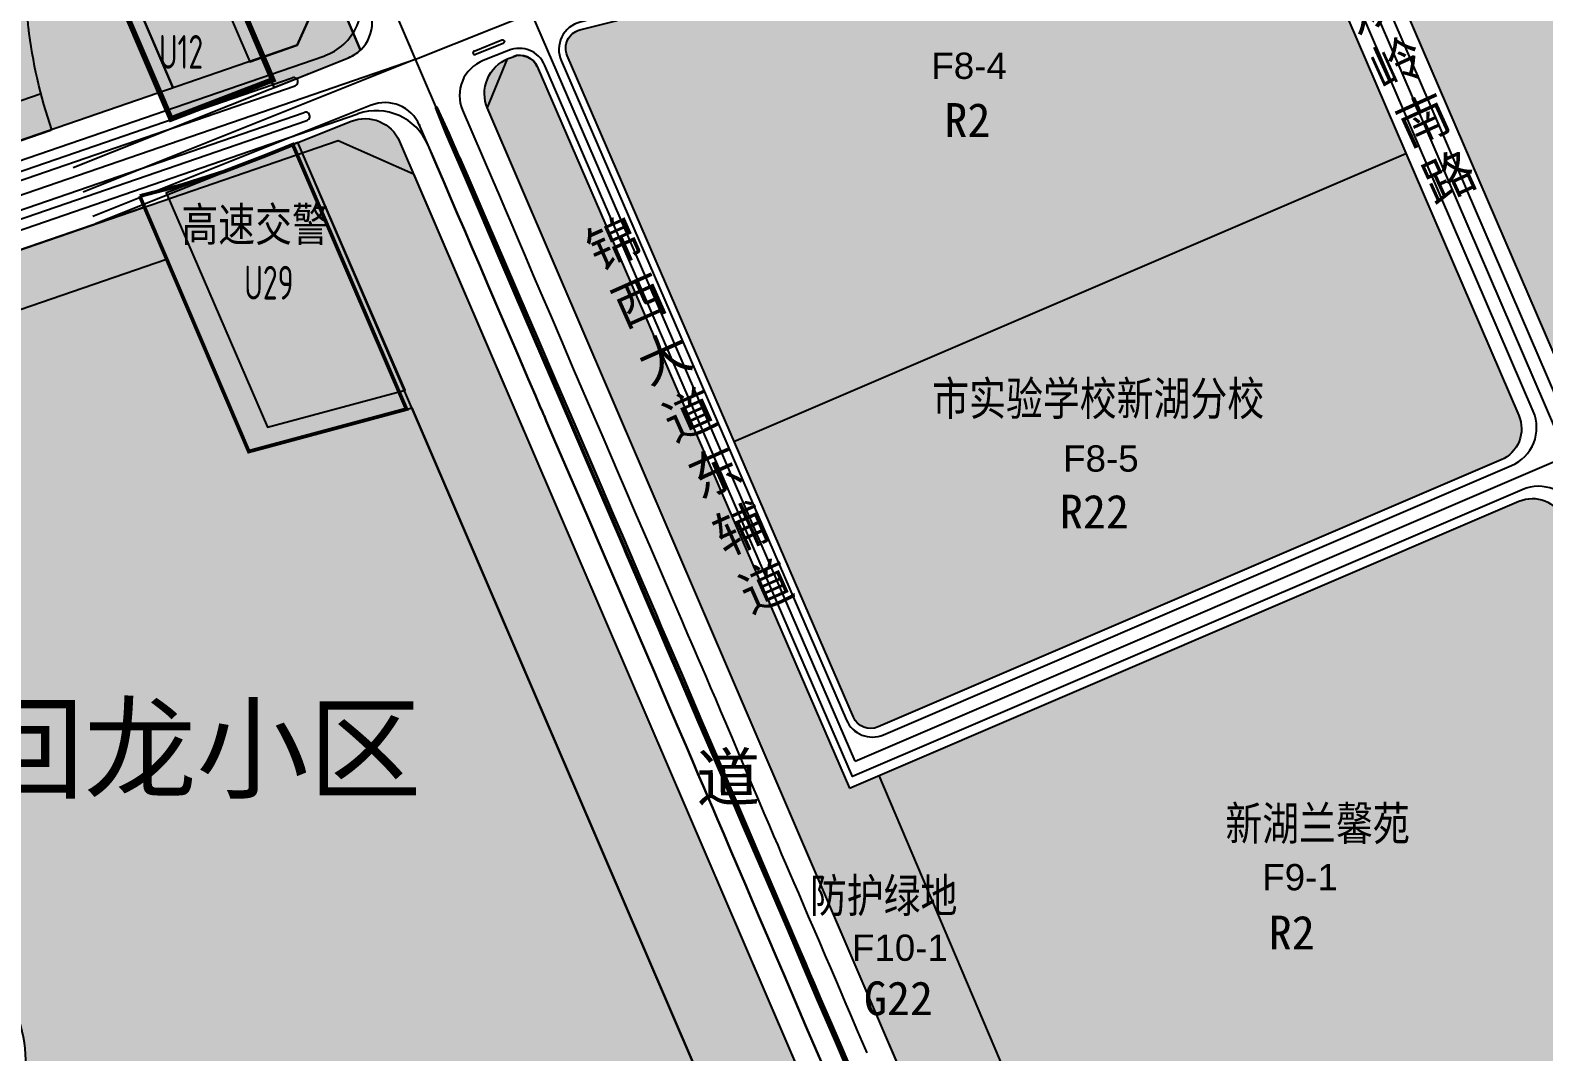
# Model space of a CAD drawing. Extents: x 2442 to 11417, y 1140 to 9206.
# Drawn here: x 6684 to 7490, y 4523 to 5068 of the extents above; entities that cross this region are included whole.
import ezdxf

# ---------------------------------------------------------------- set-up
doc = ezdxf.new("R2010")
doc.units = 0
doc.header["$LTSCALE"] = 1000
doc.header["$MEASUREMENT"] = 0
for name, pattern in [('CENTER', [50.8, 31.75, -6.35, 6.35, -6.35]), ('CENTER2', [28.575, 19.05, -3.175, 3.175, -3.175]), ('DASHDOT', [25.4, 12.7, -6.35, 0, -6.35])]:
    doc.linetypes.add(name, pattern=pattern)
for name, color, linetype in [('01-R2-R2二类居住', 2, 'Continuous'), ('02-C62-高校，中专', 30, 'Continuous'), ('07-U29-其它交通', 151, 'Continuous'), ('08-G22-防护绿地', 104, 'Continuous'), ('13-X-图例', 7, 'Continuous'), ('14-z地块编号', 217, 'Continuous'), ('a-dlcenter', 1, 'CENTER'), ('DL-ZX', 1, 'Continuous'), ('FGX', 212, 'Continuous'), ('PP-COM', 7, 'Continuous'), ('RD-中线', 7, 'DASHDOT'), ('RD-侧石线', 5, 'Continuous'), ('RD-红线', 1, 'Continuous'), ('RD-绿线', 3, 'Continuous'), ('road-name', 2, 'Continuous'), ('YD-A1', 6, 'Continuous'), ('YD-G2', 94, 'Continuous'), ('YD-R2', 50, 'Continuous'), ('YD-U12', 144, 'Continuous'), ('YD-U2', 144, 'Continuous'), ('用地名称', 7, 'Continuous'), ('用地性质代码', 7, 'Continuous'), ('用地线', 5, 'Continuous'), ('路名', 7, 'Continuous'), ('道路', 7, 'Continuous'), ('道路红线', 12, 'Continuous'), ('道路绿化', 84, 'Continuous')]:
    doc.layers.add(name, color=color, linetype=linetype)
doc.layers.add('T700', color=10, linetype='Continuous', lineweight=13)
doc.styles.add('HZ', font='', dxfattribs={"width": 0.8})
doc.styles.get("Standard").update_dxf_attribs({"font": 'gbenor.shx', "bigfont": 'gbcbig.shx'})
doc.styles.add('xtx', font='')
doc.styles.add('黑体', font='simhei.ttf')
doc.styles.get('HZ').set_extended_font_data('SimSun')
doc.styles.get('xtx').set_extended_font_data('SimSun')

msp = doc.modelspace()

# ---------------------------------------------------------------- hatches: boundary and pattern name
at = {"layer": '01-R2-R2二类居住', "linetype": 'Continuous'}
for points in [[(7486.36, 5260.31), (7467.93, 5251.01), (7443.38, 5242.93), (7422.82, 5239.23), (7375.41, 5223.5, 0.439598), (7364.54, 5199.3), (7503.31, 4876.68), (7623.8, 4935.29, 0.018388), (7671.89, 4962.68), (7796.97, 5033.55, -0.088313), (7678.77, 5324.14)], [(7039.33, 5092.72), (7020.09, 5082.36), (6995.9, 5072.67), (6976.8, 5067.79, 0.461369), (6970.1, 5054.13), (7058.98, 4848.59), (7416.76, 5001.98), (7335.04, 5191.98, 0.406576), (7311.82, 5201.58)], [(7608.8, 4548.7, 0.131958), (7607.32, 4558.97), (7500.52, 4807.25, 0.413865), (7476.89, 4816.68), (7135.98, 4670.52), (7252.8, 4396.07)]]:
    msp.add_hatch(color=256, dxfattribs=at).paths.add_polyline_path(points)
at = {"layer": '02-C62-高校，中专', "linetype": 'Continuous'}
msp.add_hatch(color=256, dxfattribs=at).paths.add_polyline_path([(7058.98, 4848.59), (7122.5, 4701.7, 0.413299), (7135.62, 4696.48), (7467.37, 4838.71, 0.414562), (7476.81, 4862.37), (7416.76, 5001.98)])
at = {"layer": '07-U29-其它交通'}
h = msp.add_hatch(color=256, dxfattribs=at)
edge = h.paths.add_edge_path()
edge.add_arc((5716.02, 7813.99), 3018, 290.16846, 291.59371, ccw=False)
edge.add_line((6756.57, 4981.04), (6810.54, 4856.22))
edge.add_line((6810.54, 4856.22), (6883.74, 4875.91))
edge.add_line((6883.74, 4875.91), (6826.71, 5007.8))
h = msp.add_hatch(color=256, dxfattribs=at)
edge = h.paths.add_edge_path()
edge.add_arc((5716.02, 7813.99), 3018, 290.16846, 291.59371, ccw=False)
edge.add_line((6756.57, 4981.04), (6810.54, 4856.22))
edge.add_line((6810.54, 4856.22), (6883.74, 4875.91))
edge.add_line((6883.74, 4875.91), (6826.71, 5007.8))
at = {"layer": '08-G22-防护绿地'}
h = msp.add_hatch(color=256, dxfattribs=at)
edge = h.paths.add_edge_path()
edge.add_line((6626.45, 5604.95), (6507.86, 5878.21))
edge.add_arc((6508.89, 5858.24), 20, 92.94356, 110.39412)
edge.add_line((6501.92, 5876.99), (6460.56, 5861.61))
edge.add_line((6460.56, 5861.61), (6580.51, 5585.2))
edge.add_line((6580.51, 5585.2), (6781.13, 5114.52))
edge.add_line((6781.13, 5114.52), (6781.81, 5114.78))
edge.add_line((6781.81, 5114.78), (6813.29, 5041.2))
edge.add_line((6813.29, 5041.2), (6812.51, 5040.9))
edge.add_line((6812.51, 5040.9), (6814.09, 5037.2))
edge.add_line((6814.09, 5037.2), (6853.65, 5053))
edge.add_arc((6846.23, 5071.58), 20, 291.77608, 313.40585)
edge.add_line((6859.98, 5057.05), (6626.45, 5604.95))
h = msp.add_hatch(color=256, dxfattribs=at)
edge = h.paths.add_edge_path()
edge.add_line((6626.45, 5604.95), (6507.86, 5878.21))
edge.add_arc((6508.89, 5858.24), 20, 92.94356, 110.39412)
edge.add_line((6501.92, 5876.99), (6460.56, 5861.61))
edge.add_line((6460.56, 5861.61), (6580.51, 5585.2))
edge.add_line((6580.51, 5585.2), (6781.13, 5114.52))
edge.add_line((6781.13, 5114.52), (6781.81, 5114.78))
edge.add_line((6781.81, 5114.78), (6813.29, 5041.2))
edge.add_line((6813.29, 5041.2), (6812.51, 5040.9))
edge.add_line((6812.51, 5040.9), (6814.09, 5037.2))
edge.add_line((6814.09, 5037.2), (6853.65, 5053))
edge.add_arc((6846.23, 5071.58), 20, 291.77608, 313.40585)
edge.add_line((6859.98, 5057.05), (6626.45, 5604.95))
h = msp.add_hatch(color=256, dxfattribs=at)
edge = h.paths.add_edge_path()
edge.add_line((7135.98, 4670.52), (7120.35, 4663.83))
edge.add_line((7120.35, 4663.83), (6954.13, 5048.22))
edge.add_arc((6944.95, 5044.25), 10, 23.38503, 111.77608)
edge.add_line((6941.24, 5053.54), (6938.62, 5052.49))
edge.add_arc((6946.04, 5033.92), 20, 111.77608, 203.23143)
edge.add_line((6927.66, 5026.03), (7140.73, 4529.65))
edge.add_line((7140.73, 4529.65), (7202.59, 4385.42))
edge.add_arc((7220.97, 4393.31), 20, 203.21346, 293.20549)
edge.add_line((7228.85, 4374.92), (7256.65, 4386.85))
edge.add_line((7256.65, 4386.85), (7135.98, 4670.52))
h = msp.add_hatch(color=256, dxfattribs=at)
edge = h.paths.add_edge_path()
edge.add_line((7135.98, 4670.52), (7120.35, 4663.83))
edge.add_line((7120.35, 4663.83), (6954.13, 5048.22))
edge.add_arc((6944.95, 5044.25), 10, 23.38503, 111.77608)
edge.add_line((6941.24, 5053.54), (6938.62, 5052.49))
edge.add_arc((6946.04, 5033.92), 20, 111.77608, 203.23143)
edge.add_line((6927.66, 5026.03), (7140.73, 4529.65))
edge.add_line((7140.73, 4529.65), (7202.59, 4385.42))
edge.add_arc((7220.97, 4393.31), 20, 203.21346, 293.20549)
edge.add_line((7228.85, 4374.92), (7256.65, 4386.85))
edge.add_line((7256.65, 4386.85), (7135.98, 4670.52))
h = msp.add_hatch(color=256, dxfattribs=at)
edge = h.paths.add_edge_path()
edge.add_arc((6862.43, 5000.52), 20, 23.23143, 111.77608)
edge.add_line((6855.01, 5019.09), (6826.71, 5007.78))
edge.add_line((6826.71, 5007.78), (6883.74, 4875.91))
edge.add_line((6883.74, 4875.91), (6883.32, 4875.8))
edge.add_line((6883.32, 4875.8), (7048.83, 4490.23))
edge.add_line((7048.83, 4490.23), (7118.5, 4327.78))
edge.add_line((7118.5, 4327.78), (7146.06, 4339.55))
edge.add_arc((7138.2, 4357.95), 20, 293.12751, 383.21346)
edge.add_line((7156.58, 4365.83), (7094.78, 4509.94))
edge.add_line((7094.78, 4509.94), (6880.81, 5008.41))
h = msp.add_hatch(color=256, dxfattribs=at)
edge = h.paths.add_edge_path()
edge.add_arc((6862.43, 5000.52), 20, 23.23143, 111.77608)
edge.add_line((6855.01, 5019.09), (6826.71, 5007.78))
edge.add_line((6826.71, 5007.78), (6883.74, 4875.91))
edge.add_line((6883.74, 4875.91), (6883.32, 4875.8))
edge.add_line((6883.32, 4875.8), (7048.83, 4490.23))
edge.add_line((7048.83, 4490.23), (7118.5, 4327.78))
edge.add_line((7118.5, 4327.78), (7146.06, 4339.55))
edge.add_arc((7138.2, 4357.95), 20, 293.12751, 383.21346)
edge.add_line((7156.58, 4365.83), (7094.78, 4509.94))
edge.add_line((7094.78, 4509.94), (6880.81, 5008.41))
at = {"layer": '13-X-图例', "ltscale": 5000}
msp.add_hatch(color=151, dxfattribs=at).paths.add_polyline_path([(6759.12, 5020.37), (6813.29, 5041.2), (6781.81, 5114.78), (6727.61, 5094.01)])
msp.add_hatch(color=151, dxfattribs=at).paths.add_polyline_path([(6759.12, 5020.37), (6813.29, 5041.2), (6781.81, 5114.78), (6727.61, 5094.01)])
at = {"layer": 'YD-A1'}
msp.add_hatch(color=256, dxfattribs=at).paths.add_polyline_path([(6826.24, 5001.37), (6744.97, 4973.39), (6800.54, 4843.18), (6884.49, 4865.76)])
at = {"layer": 'YD-G2'}
for points in [[(6626.45, 5604.95), (6523.82, 5841.43), (6483.76, 5858.5), (6464.94, 5851.51), (6555.2, 5643.52), (6580.51, 5585.2), (6587, 5569.99), (6532.16, 5549.6, -0.381151), (6608.75, 5518.95), (6677.73, 5357.1), (6781.83, 5112.88), (6775.53, 5110.38), (6801, 5050.85), (6826.37, 5059.58), (6842.97, 5096.95)], [(6695.03, 5014.36), (6695.66, 5014.58, -0.019065), (6689.88, 5033.74), (6438.16, 4947.07), (6439.87, 4942.36), (6459.16, 4933.15)], [(6888.25, 4991.08), (6848.05, 5008.88), (6826.24, 5001.37), (6884.49, 4865.76), (6887.31, 4866.52), (7048.83, 4490.23), (7109.6, 4348.52), (6675.78, 4179.93), (6677.09, 4174.97), (6694.88, 4165.9), (7136.21, 4337.4), (7152.34, 4375.84)], [(6756.78, 4945.72), (6744.97, 4973.39), (6477.56, 4881.31), (6468.31, 4862.26), (6473.23, 4848.09)]]:
    msp.add_hatch(color=256, dxfattribs=at).paths.add_polyline_path(points)
at = {"layer": 'YD-R2'}
msp.add_hatch(color=256, dxfattribs=at).paths.add_polyline_path([(6677.73, 5357.1, -0.413559), (6645.14, 5275.81), (6372.37, 5158.83), (6366.01, 5143.22, -0.011057), (6382.1, 5101.72), (6438.16, 4947.07), (6689.88, 5033.74, -0.034521), (6683.19, 5069.33, -0.010918), (6682.79, 5073.51), (6736.64, 5091.97), (6776.17, 5108.88), (6775.53, 5110.38), (6781.83, 5112.88)])
h = msp.add_hatch(color=256, dxfattribs=at)
edge = h.paths.add_edge_path()
edge.add_line((6473.23, 4848.09), (6756.78, 4945.72))
edge.add_line((6756.78, 4945.72), (6800.54, 4843.18))
edge.add_line((6800.54, 4843.18), (6887.31, 4866.52))
edge.add_line((6887.31, 4866.52), (7048.83, 4490.23))
edge.add_line((7048.83, 4490.23), (7109.6, 4348.52))
edge.add_line((7109.6, 4348.52), (6675.78, 4179.93))
edge.add_line((6675.78, 4179.93), (6629.02, 4357.67))
edge.add_arc((6732.01, 4384.92), 106.53, 133.84242, 194.81568, ccw=False)
edge.add_arc((6605.06, 4517.1), 76.73, 313.84242, 532.56351)
edge.add_arc((6457.93, 4536.3), 71.65, 126.35458, 352.56351, ccw=False)
edge.add_arc((6299.34, 4751.76), 195.88, 306.35458, 379.16557)
edge.add_line((6484.36, 4816.06), (6473.23, 4848.09))
at = {"layer": 'YD-U12'}
msp.add_hatch(color=256, dxfattribs=at).paths.add_polyline_path([(6776.17, 5108.88), (6736.64, 5091.97), (6760.24, 5036.81), (6801, 5050.85)])
at = {"layer": 'YD-U2'}
msp.add_hatch(color=256, dxfattribs=at).paths.add_polyline_path([(6736.64, 5091.97), (6682.79, 5073.51, 0.010918), (6683.19, 5069.33, 0.053621), (6695.66, 5014.58), (6760.24, 5036.81)])

# ---------------------------------------------------------------- linework, layer by layer
at = {"layer": 'a-dlcenter', "linetype": 'CENTER2'}
msp.add_line((7123.4, 4678.19), (6951.02, 5076.83), dxfattribs=at)
msp.add_line((7123.4, 4678.19), (6951.02, 5076.83), dxfattribs=at)
at = {"layer": 'a-dlcenter', "color": 5, "linetype": 'CENTER2', "flags": 128}
msp.add_lwpolyline([(7323.43, 3222.65), (7362.88, 3459.32, 0.144946), (7266.26, 4173.6), (7197.33, 4334.25), (7117.76, 4519.79), (6889.24, 5052.15), (6889.24, 5052.15), (6649.41, 5614.83), (6525.38, 5900.65), (6445.87, 6093.57, -0.103528), (6361.43, 6674.77, -0.003725), (6361.43, 6674.77), (6377.87, 7016.57), (6386.86, 7190.46), (6419.39, 7860.64)], format="xyb", dxfattribs=at)
msp.add_lwpolyline([(7323.43, 3222.65), (7362.88, 3459.32, 0.144946), (7266.26, 4173.6), (7197.33, 4334.25), (7117.76, 4519.79), (6889.24, 5052.15), (6889.24, 5052.15), (6649.41, 5614.83), (6525.38, 5900.65), (6445.87, 6093.57, -0.103528), (6361.43, 6674.77, -0.003725), (6361.43, 6674.77), (6377.87, 7016.57), (6386.86, 7190.46), (6419.39, 7860.64)], format="xyb", dxfattribs=at)
at = {"layer": 'a-dlcenter', "linetype": 'CENTER2', "flags": 128}
for points in [[(6888.93, 5052.02), (7317.87, 5223.38), (7335.36, 5229.18), (7766.2, 5372.11)], [(7335.36, 5229.18), (7335.36, 5229.18), (7502.46, 4840.7), (7638.89, 4523.52)], [(7123.4, 4678.2), (7502.84, 4840.86)]]:
    msp.add_lwpolyline(points, dxfattribs=at)
at = {"layer": 'DL-ZX', "const_width": 3}
msp.add_lwpolyline([(6813.29, 5041.2), (6759.12, 5020.37), (6727.61, 5094.01), (6781.81, 5114.78)], close=True, dxfattribs=at)
at = {"layer": 'FGX'}
for points in [[(6781.83, 5112.88), (6775.53, 5110.38), (6775.53, 5110.38), (6801, 5050.85), (6801, 5050.85), (6826.37, 5059.58), (6826.37, 5059.58), (6842.97, 5096.95), (6842.97, 5096.95), (6626.45, 5604.95), (6626.45, 5604.95), (6523.82, 5841.43), (6523.82, 5841.43), (6483.76, 5858.5), (6483.76, 5858.5), (6464.94, 5851.51), (6464.94, 5851.51), (6555.2, 5643.52), (6555.2, 5643.52)], [(6760.24, 5036.81), (6736.64, 5091.97), (6776.17, 5108.88)], [(6689.88, 5033.74), (6438.16, 4947.07), (6439.87, 4942.36), (6459.16, 4933.15), (6695.03, 5014.36), (6695.03, 5014.36)], [(6884.49, 4865.76), (6826.24, 5001.37)], [(6744.97, 4973.39), (6477.56, 4881.31), (6468.31, 4862.26), (6473.23, 4848.09), (6756.78, 4945.72)], [(6744.97, 4973.39), (6756.78, 4945.72)], [(6756.78, 4945.72), (6800.54, 4843.18), (6887.31, 4866.52), (7048.83, 4490.23), (7109.6, 4348.52)]]:
    msp.add_lwpolyline(points, dxfattribs=at)
msp.add_lwpolyline([(6695.66, 5014.58, -0.053621), (6683.19, 5069.33, -0.010918), (6682.79, 5073.51), (6736.64, 5091.97), (6760.24, 5036.81)], format="xyb", dxfattribs=at)
at = {"layer": 'PP-COM', "color": 6, "const_width": 2}
msp.add_lwpolyline([(6742.46, 4979.28), (6800.54, 4843.18), (6884.49, 4865.76), (6823.96, 5006.67), (6808.83, 5000.57, -0.041287)], format="xyb", close=True, dxfattribs=at)
at = {"layer": 'RD-中线', "flags": 128}
msp.add_lwpolyline([(7321.54, 3211.28), (7342.31, 3335.94), (7362.88, 3459.32, 0.144946), (7266.26, 4173.6), (7197.33, 4334.25), (7117.76, 4519.79), (6889.24, 5052.15), (6889.24, 5052.15), (6649.41, 5614.83), (6525.38, 5900.65), (6445.87, 6093.57, -0.103528), (6361.43, 6674.77), (6361.43, 6674.77), (6377.87, 7016.57), (6386.86, 7190.46), (6424.75, 7971.02)], format="xyb", dxfattribs=at)
at = {"layer": 'RD-中线'}
msp.add_lwpolyline([(2923.5, 3823.98), (3472.53, 3816.1, 0.125079), (4909.91, 4159.48), (5882.89, 4669.46, -0.037809), (6298.91, 4848.88), (6889.24, 5052.15)], format="xyb", dxfattribs=at)
msp.add_lwpolyline([(2923.5, 3823.98), (3472.53, 3816.1, 0.125079), (4909.91, 4159.48), (5882.89, 4669.46, -0.037809), (6298.91, 4848.88), (6889.24, 5052.15)], format="xyb", dxfattribs=at)
at = {"layer": 'RD-侧石线', "linetype": 'ByBlock'}
msp.add_line((6459.51, 4922.69), (6840.53, 5053.88), dxfattribs=at)
at = {"layer": 'RD-侧石线'}
for p, q in [((6938.86, 5056.89), (6925.32, 5051.48)), ((7122.05, 4669.99), (6958.19, 5048.91)), ((6966.89, 5051.47), (7118.83, 4700.11)), ((6471.49, 4889.8), (6858.58, 5023.08)), ((6914.37, 5025.02), (6930.32, 4987.86)), ((6895.95, 5006.48), (6898.71, 5000)), ((6898.71, 5000), (6900.33, 4996.2)), ((6900.33, 4996.2), (6904.34, 4986.8)), ((6904.34, 4986.8), (6908.11, 4977.99)), ((6930.32, 4987.86), (6933.81, 4979.72)), ((6908.11, 4977.99), (6911.72, 4969.59)), ((6933.81, 4979.72), (6937.18, 4971.85)), ((6911.72, 4969.59), (6915.33, 4961.2)), ((6937.18, 4971.85), (6940.54, 4964)), ((6915.33, 4961.2), (6919.13, 4952.38)), ((6940.54, 4964), (6944, 4955.9)), ((6919.13, 4952.38), (6923.31, 4942.69)), ((6944, 4955.9), (6947.68, 4947.29)), ((6923.31, 4942.69), (6928.03, 4931.7)), ((6947.68, 4947.29), (6951.69, 4937.9)), ((6951.69, 4937.9), (6956.13, 4927.47)), ((6928.03, 4931.7), (6933.38, 4919.21)), ((6956.13, 4927.47), (6961.14, 4915.74)), ((6933.38, 4919.21), (6939.02, 4906.03)), ((6961.14, 4915.74), (6966.83, 4902.44)), ((6939.02, 4906.03), (6944.49, 4893.23)), ((6966.83, 4902.44), (6973.3, 4887.31)), ((6944.49, 4893.23), (6949.35, 4881.85)), ((6973.3, 4887.31), (6980.69, 4870.08)), ((6949.35, 4881.85), (6953.15, 4872.97)), ((6953.15, 4872.97), (6955.57, 4867.31)), ((6980.69, 4870.08), (6988.98, 4850.77)), ((6955.57, 4867.31), (6956.88, 4864.26)), ((6956.88, 4864.26), (6957.47, 4862.89)), ((6957.47, 4862.89), (6957.74, 4862.28)), ((6957.74, 4862.28), (6958.09, 4861.47)), ((6958.09, 4861.47), (6958.9, 4859.59)), ((6958.9, 4859.59), (6960.49, 4855.88)), ((6960.49, 4855.88), (6963.17, 4849.64)), ((6963.17, 4849.64), (6967.25, 4840.16)), ((6988.98, 4850.77), (6997.72, 4830.45)), ((6967.25, 4840.16), (6973.03, 4826.73)), ((6997.72, 4830.45), (7000, 4825.15)), ((6973.03, 4826.73), (6980.64, 4809.04)), ((7000, 4825.15), (7006.32, 4810.47)), ((6980.64, 4809.04), (6989.53, 4788.4)), ((7006.32, 4810.47), (7014.19, 4792.19)), ((6989.53, 4788.4), (6998.96, 4766.48)), ((7014.19, 4792.19), (7020.75, 4776.96)), ((7020.75, 4776.96), (7025.59, 4765.73)), ((6998.96, 4766.48), (7000, 4764.06)), ((7000, 4764.06), (7006.05, 4750)), ((7025.59, 4765.73), (7028.95, 4757.94)), ((7028.95, 4757.94), (7031.25, 4752.59)), ((7006.05, 4750), (7008.2, 4745)), ((7031.25, 4752.59), (7032.37, 4750)), ((7032.37, 4750), (7032.92, 4748.73)), ((7032.92, 4748.73), (7034.37, 4745.37)), ((7008.2, 4745), (7016.52, 4725.62)), ((7034.37, 4745.37), (7035.94, 4741.72)), ((7035.94, 4741.72), (7037.7, 4737.62)), ((7037.7, 4737.62), (7039.64, 4733.11)), ((7039.64, 4733.11), (7041.75, 4728.22)), ((7016.52, 4725.62), (7023.36, 4709.68)), ((7041.75, 4728.22), (7044.02, 4722.96)), ((7044.02, 4722.96), (7046.44, 4717.35)), ((7046.44, 4717.35), (7049.03, 4711.35)), ((7023.36, 4709.68), (7028.83, 4696.91)), ((7049.03, 4711.35), (7051.8, 4704.9)), ((7051.8, 4704.9), (7054.78, 4697.94)), ((7028.83, 4696.91), (7033.19, 4686.7)), ((7054.78, 4697.94), (7057.98, 4690.43)), ((7033.19, 4686.7), (7036.73, 4678.41)), ((7057.98, 4690.43), (7061.39, 4682.36)), ((7036.73, 4678.41), (7039.72, 4671.41)), ((7061.39, 4682.36), (7064.92, 4674)), ((7039.72, 4671.41), (7042.42, 4665.13)), ((7064.92, 4674), (7068.43, 4665.67)), ((7042.42, 4665.13), (7044.99, 4659.15)), ((7044.99, 4659.15), (7047.58, 4653.13)), ((7068.43, 4665.67), (7071.79, 4657.7)), ((7047.58, 4653.13), (7050.34, 4646.7)), ((7071.79, 4657.7), (7074.87, 4650.42)), ((7074.87, 4650.42), (7077.58, 4644.06)), ((7050.34, 4646.7), (7053.43, 4639.5)), ((7077.58, 4644.06), (7079.99, 4638.46)), ((7053.43, 4639.5), (7056.93, 4631.31)), ((7079.99, 4638.46), (7082.19, 4633.38)), ((7056.93, 4631.31), (7060.77, 4622.3)), ((7082.19, 4633.38), (7084.28, 4628.56)), ((7084.28, 4628.56), (7086.36, 4623.75)), ((7060.77, 4622.3), (7064.82, 4612.79)), ((7086.36, 4623.75), (7088.51, 4618.74)), ((7088.51, 4618.74), (7090.78, 4613.45)), ((7064.82, 4612.79), (7068.95, 4603.09)), ((7090.78, 4613.45), (7093.18, 4607.84)), ((7068.95, 4603.09), (7073.04, 4593.5)), ((7093.18, 4607.84), (7095.73, 4601.89)), ((7095.73, 4601.89), (7098.46, 4595.54)), ((7098.46, 4595.54), (7101.36, 4588.79)), ((7073.04, 4593.5), (7077.02, 4584.16)), ((7101.36, 4588.79), (7104.37, 4581.84)), ((7077.02, 4584.16), (7081.15, 4574.5)), ((7104.37, 4581.84), (7107.37, 4574.88)), ((7081.15, 4574.5), (7085.74, 4563.77)), ((7107.37, 4574.88), (7110.27, 4568.13)), ((7085.74, 4563.77), (7091.12, 4551.24)), ((7110.27, 4568.13), (7112.98, 4561.82)), ((7112.98, 4561.82), (7115.47, 4555.97)), ((7115.47, 4555.97), (7118.01, 4549.96)), ((7091.12, 4551.24), (7097.59, 4536.16)), ((7118.01, 4549.96), (7120.97, 4542.99)), ((7120.97, 4542.99), (7124.7, 4534.24)), ((7097.59, 4536.16), (7105.33, 4518.13)), ((7124.7, 4534.24), (7129.56, 4522.9))]:
    msp.add_line(p, q, dxfattribs=at)
at = {"layer": 'RD-侧石线', "linetype": 'ByBlock'}
msp.add_arc((6830.76, 5082.25), 30, 288.99964, 23.27144, dxfattribs=at)
at = {"layer": 'RD-侧石线'}
for centre, radius, start, end in [((6980.66, 5057.42), 15, 104.31646, 203.38503), ((6944.42, 5042.96), 15, 23.38503, 111.77608), ((6932.74, 5032.91), 20, 111.77608, 203.23856), ((6868.35, 4994.72), 30, 23.09774, 108.99964), ((7132.59, 4706.07), 15, 203.38503, 293.20608)]:
    msp.add_arc(centre, radius, start, end, dxfattribs=at)
at = {"layer": 'RD-红线'}
for p, q in [((6938.14, 5052.3), (6941.24, 5053.54)), ((6938.14, 5052.3), (6927.46, 5026.5)), ((6954.13, 5048.22), (7120.35, 4663.83)), ((7140.73, 4529.65), (6927.46, 5026.5)), ((7198.64, 4394.62), (7140.73, 4529.65))]:
    msp.add_line(p, q, dxfattribs=at)
for points in [[(6523.82, 5841.43), (6626.45, 5604.95), (6842.97, 5096.95), (6826.37, 5059.58), (6459.16, 4933.15), (6439.87, 4942.36), (6382.1, 5101.72, 0.011057), (6366.01, 5143.22, 0.011057)], [(7152.34, 4375.84), (7136.21, 4337.4), (6694.88, 4165.9), (6677.09, 4174.97), (6629.02, 4357.67, -0.272506), (6658.21, 4461.75, 1.41132), (6528.98, 4527.03, -1.513832), (6415.45, 4594.01, 0.328836), (6484.36, 4816.06), (6468.31, 4862.26), (6477.56, 4881.31), (6848.05, 5008.88), (6888.25, 4991.08), (7152.34, 4375.84)]]:
    msp.add_lwpolyline(points, format="xyb", dxfattribs=at)
msp.add_arc((6944.95, 5044.25), 10, 23.38503, 111.77608, dxfattribs=at)
at = {"layer": 'RD-绿线'}
for p, q in [((6464.21, 4918.49), (6823.71, 5042.27)), ((6465.67, 4914.23), (6825.18, 5038.02)), ((6470.56, 4900.05), (6830.06, 5023.84)), ((6899.95, 5026.36), (6899.89, 5026.18)), ((6899.89, 5026.18), (6905.53, 5012.2)), ((6900.01, 5026.52), (6899.95, 5026.36)), ((6900.08, 5026.67), (6900.01, 5026.52)), ((6900.15, 5026.78), (6900.08, 5026.67)), ((6900.24, 5026.85), (6900.15, 5026.78)), ((6900.33, 5026.87), (6900.24, 5026.85)), ((6900.44, 5026.84), (6900.33, 5026.87)), ((6900.55, 5026.78), (6900.44, 5026.84)), ((6900.67, 5026.71), (6900.55, 5026.78)), ((6900.8, 5026.62), (6900.67, 5026.71)), ((6907.29, 5012.87), (6900.8, 5026.62)), ((6472.02, 4895.8), (6831.52, 5019.58)), ((6905.53, 5012.2), (6910.83, 5000)), ((6912.76, 5000), (6907.29, 5012.87)), ((6910.83, 5000), (6915.36, 4989.42)), ((6917.09, 4989.91), (6912.76, 5000)), ((6915.36, 4989.42), (6924.29, 4968.52)), ((6926.24, 4968.67), (6917.09, 4989.91)), ((6924.29, 4968.52), (6933.19, 4947.69)), ((6935.39, 4947.42), (6926.24, 4968.67)), ((6933.19, 4947.69), (6942.24, 4926.52)), ((6944.69, 4925.86), (6935.39, 4947.42)), ((6942.24, 4926.52), (6951.62, 4904.59)), ((6954.26, 4903.66), (6944.69, 4925.86)), ((6951.62, 4904.59), (6961.51, 4881.49)), ((6964.23, 4880.52), (6954.26, 4903.66)), ((6961.51, 4881.49), (6971.97, 4857.14)), ((6974.6, 4856.4), (6964.23, 4880.52)), ((6971.97, 4857.14), (6982.47, 4832.71)), ((6984.92, 4832.37), (6974.6, 4856.4)), ((6982.47, 4832.71), (6992.36, 4809.71)), ((6994.59, 4809.82), (6984.92, 4832.37)), ((6992.36, 4809.71), (7000, 4791.95)), ((7000, 4797.2), (6994.59, 4809.82)), ((7003.05, 4790.09), (7000, 4797.2)), ((7000, 4791.95), (7001, 4789.64)), ((7001, 4789.64), (7007.72, 4773.98)), ((7009.7, 4774.57), (7003.05, 4790.09)), ((7007.72, 4773.98), (7012.2, 4763.52)), ((7014.25, 4763.93), (7009.7, 4774.57)), ((7012.2, 4763.52), (7015.37, 4756.07)), ((7017.58, 4756.13), (7014.25, 4763.93)), ((7015.37, 4756.07), (7017.95, 4750)), ((7020.2, 4750), (7017.58, 4756.13)), ((7017.95, 4750), (7018.5, 4748.71)), ((7018.5, 4748.71), (7022.84, 4738.54)), ((7020.86, 4748.44), (7020.2, 4750)), ((7025.27, 4738.15), (7020.86, 4748.44)), ((7022.84, 4738.54), (7029.64, 4722.64)), ((7031.96, 4722.52), (7025.27, 4738.15)), ((7029.64, 4722.64), (7039.7, 4699.21)), ((7041.68, 4699.83), (7031.96, 4722.52)), ((7039.7, 4699.21), (7051.88, 4670.87)), ((7053.44, 4672.37), (7041.68, 4699.83)), ((7051.88, 4670.87), (7064.57, 4641.34)), ((7065.84, 4643.43), (7053.44, 4672.37)), ((7077.45, 4616.31), (7065.84, 4643.43)), ((7064.57, 4641.34), (7076.17, 4614.36)), ((7076.17, 4614.36), (7085.05, 4593.64)), ((7086.88, 4594.29), (7077.45, 4616.31)), ((7093.13, 4579.68), (7086.88, 4594.29)), ((7085.05, 4593.64), (7090.19, 4581.63)), ((7090.19, 4581.63), (7092.77, 4575.52)), ((7096.91, 4570.85), (7093.13, 4579.68)), ((7092.77, 4575.52), (7094.57, 4571.22)), ((7094.57, 4571.22), (7097.36, 4564.64)), ((7099.34, 4565.15), (7096.91, 4570.85)), ((7097.36, 4564.64), (7102.89, 4551.67)), ((7101.56, 4559.96), (7099.34, 4565.15)), ((7104.69, 4552.67), (7101.56, 4559.96)), ((7102.89, 4551.67), (7112.39, 4529.5)), ((7109.57, 4541.29), (7104.69, 4552.67)), ((7115.91, 4526.54), (7109.57, 4541.29)), ((7112.39, 4529.5), (7124.89, 4500.37)), ((7123.11, 4509.77), (7115.91, 4526.54))]:
    msp.add_line(p, q, dxfattribs=at)
msp.add_lwpolyline([(6886.29, 5059.06), (6886.8, 5059.24)], dxfattribs=at)
for centre in [(6824.44, 5040.15), (6830.79, 5021.71)]:
    msp.add_arc(centre, 2.25, 288.99964, 108.99964, dxfattribs=at)
at = {"layer": '用地线'}
for p, q in [((7058.85, 4848.53), (7416.76, 5001.98)), ((7135.98, 4670.52), (7256.65, 4386.85)), ((7135.98, 4670.52), (7256.65, 4386.85)), ((7135.98, 4670.52), (7256.65, 4386.85))]:
    msp.add_line(p, q, dxfattribs=at)
at = {"layer": '用地线', "flags": 128}
for points in [[(6626.45, 5604.95), (6507.86, 5878.21, 0.07629), (6501.92, 5876.99), (6460.56, 5861.61), (6580.51, 5585.2), (6781.13, 5114.52), (6781.81, 5114.78), (6813.29, 5041.2), (6812.51, 5040.9), (6814.09, 5037.2), (6853.65, 5053, 0.094659), (6859.98, 5057.05)], [(6626.45, 5604.95), (6507.86, 5878.21, 0.07629), (6501.92, 5876.99), (6460.56, 5861.61), (6580.51, 5585.2), (6781.13, 5114.52), (6781.81, 5114.78), (6813.29, 5041.2), (6812.51, 5040.9), (6814.09, 5037.2), (6853.65, 5053, 0.094659), (6859.98, 5057.05)], [(6826.71, 5007.8, -0.006219), (6756.57, 4981.04), (6810.54, 4856.22), (6883.74, 4875.91)], [(6826.71, 5007.8, -0.006219), (6756.57, 4981.04), (6810.54, 4856.22), (6883.74, 4875.91)]]:
    msp.add_lwpolyline(points, format="xyb", close=True, dxfattribs=at)
for points in [[(6814.09, 5037.2), (6580.51, 5585.2), (6460.56, 5861.61)], [(6814.09, 5037.2), (6580.51, 5585.2), (6460.56, 5861.61)], [(7118.5, 4327.78), (7048.83, 4490.23), (6826.67, 5007.77)], [(7118.5, 4327.78), (7048.83, 4490.23), (6826.67, 5007.77)]]:
    msp.add_lwpolyline(points, dxfattribs=at)
msp.add_lwpolyline([(6813.29, 5041.2), (6759.12, 5020.37), (6727.61, 5094.01), (6781.81, 5114.78)], close=True, dxfattribs=at)
msp.add_lwpolyline([(6813.29, 5041.2), (6759.12, 5020.37), (6727.61, 5094.01), (6781.81, 5114.78)], close=True, dxfattribs=at)
msp.add_lwpolyline([(6813.29, 5041.2), (6759.12, 5020.37), (6727.61, 5094.01), (6781.81, 5114.78)], close=True, dxfattribs=at)
msp.add_lwpolyline([(6813.29, 5041.2), (6759.12, 5020.37), (6727.61, 5094.01), (6781.81, 5114.78)], close=True, dxfattribs=at)
at = {"layer": '道路', "flags": 128}
for points in [[(6707.06, 4994.44), (6853.65, 5053, 0.421879), (6864.61, 5079.48), (6838.38, 5140.46), (6831.48, 5156.84), (6804.38, 5219.47), (6791.35, 5250), (6789.06, 5255.37), (6753.18, 5338.81), (6750, 5346.27), (6723.46, 5408.5), (6684.17, 5500)], [(6707.06, 4994.44), (6853.65, 5053, 0.421879), (6864.61, 5079.48), (6838.38, 5140.46), (6831.48, 5156.84), (6804.38, 5219.47), (6791.35, 5250), (6789.06, 5255.37), (6753.18, 5338.81), (6750, 5346.27), (6723.46, 5408.5), (6684.17, 5500)], [(7684.64, 4941.17), (7862.05, 5041.69, 0.432608), (7867.22, 5062.93, -0.089186), (7754.21, 5330.25, 0.443295), (7728.41, 5344.82), (7484.82, 5264.01), (7466.39, 5254.72), (7442.39, 5246.82), (7421.83, 5243.12), (7370.34, 5226.03, 0.439598), (7357.06, 5196.46), (7496.89, 4871.36, 0.427907), (7526.73, 4860.27), (7635.05, 4912.96, 0.018344), (7684.64, 4941.17)], [(7507.47, 4811.33, 0.413865), (7478.6, 4822.85), (7122.05, 4669.99), (6958.19, 5048.91, 0.406012), (6938.86, 5056.89), (6925.32, 5051.48, 0.42171), (6914.37, 5025.02), (6930.32, 4987.86), (6933.81, 4979.72), (6937.18, 4971.85), (6940.54, 4964), (6944, 4955.9), (6947.68, 4947.29), (6951.69, 4937.9), (6956.13, 4927.47), (6961.14, 4915.74), (6966.83, 4902.44), (6973.3, 4887.31), (6980.69, 4870.08), (6988.98, 4850.77), (6997.72, 4830.45), (7000, 4825.15), (7006.32, 4810.47), (7014.19, 4792.19), (7020.75, 4776.96), (7025.59, 4765.73), (7028.95, 4757.94), (7031.25, 4752.59), (7032.37, 4750), (7032.92, 4748.73), (7034.37, 4745.37), (7035.94, 4741.72), (7037.7, 4737.62), (7039.64, 4733.11), (7041.75, 4728.22), (7044.02, 4722.96), (7046.44, 4717.35), (7049.03, 4711.35), (7051.8, 4704.9), (7054.78, 4697.94), (7057.98, 4690.43), (7061.39, 4682.36), (7064.92, 4674), (7068.43, 4665.67), (7071.79, 4657.7), (7074.87, 4650.42), (7077.58, 4644.06), (7079.99, 4638.46), (7082.19, 4633.38), (7084.28, 4628.56), (7086.36, 4623.75), (7088.51, 4618.74), (7090.78, 4613.45), (7093.18, 4607.84), (7095.73, 4601.89), (7098.46, 4595.54), (7101.36, 4588.79), (7104.37, 4581.84), (7107.37, 4574.88), (7110.27, 4568.13), (7112.98, 4561.82), (7115.47, 4555.97), (7118.01, 4549.96), (7120.97, 4542.99), (7124.7, 4534.24), (7129.56, 4522.9)], [(7105.33, 4518.13), (7097.59, 4536.16), (7091.12, 4551.24), (7085.74, 4563.77), (7081.15, 4574.5), (7077.02, 4584.16), (7073.04, 4593.5), (7068.95, 4603.09), (7064.82, 4612.79), (7060.77, 4622.3), (7056.93, 4631.31), (7053.43, 4639.5), (7050.34, 4646.7), (7047.58, 4653.13), (7044.99, 4659.15), (7042.42, 4665.13), (7039.72, 4671.41), (7036.73, 4678.41), (7033.19, 4686.7), (7028.83, 4696.91), (7023.36, 4709.68), (7016.52, 4725.62), (7008.2, 4745), (7006.05, 4750), (7000, 4764.06), (6998.96, 4766.48), (6989.53, 4788.4), (6980.64, 4809.04), (6973.03, 4826.73), (6967.25, 4840.16), (6963.17, 4849.64), (6960.49, 4855.88), (6958.9, 4859.59), (6958.09, 4861.47), (6957.74, 4862.28), (6957.47, 4862.89), (6956.88, 4864.26), (6955.57, 4867.31), (6953.15, 4872.97), (6949.35, 4881.85), (6944.49, 4893.23), (6939.02, 4906.03), (6933.38, 4919.21), (6928.03, 4931.7), (6923.31, 4942.69), (6919.13, 4952.38), (6915.33, 4961.2), (6911.72, 4969.59), (6908.11, 4977.99), (6904.34, 4986.8), (6900.33, 4996.2), (6898.71, 5000), (6896.01, 5006.33), (6891.32, 5017.33), (6891.47, 5016.95, 0.407028), (6865.67, 5027.65), (6717.44, 4968.44)], [(7105.33, 4518.13), (7097.59, 4536.16), (7091.12, 4551.24), (7085.74, 4563.77), (7081.15, 4574.5), (7077.02, 4584.16), (7073.04, 4593.5), (7068.95, 4603.09), (7064.82, 4612.79), (7060.77, 4622.3), (7056.93, 4631.31), (7053.43, 4639.5), (7050.34, 4646.7), (7047.58, 4653.13), (7044.99, 4659.15), (7042.42, 4665.13), (7039.72, 4671.41), (7036.73, 4678.41), (7033.19, 4686.7), (7028.83, 4696.91), (7023.36, 4709.68), (7016.52, 4725.62), (7008.2, 4745), (7006.05, 4750), (7000, 4764.06), (6998.96, 4766.48), (6989.53, 4788.4), (6980.64, 4809.04), (6973.03, 4826.73), (6967.25, 4840.16), (6963.17, 4849.64), (6960.49, 4855.88), (6958.9, 4859.59), (6958.09, 4861.47), (6957.74, 4862.28), (6957.47, 4862.89), (6956.88, 4864.26), (6955.57, 4867.31), (6953.15, 4872.97), (6949.35, 4881.85), (6944.49, 4893.23), (6939.02, 4906.03), (6933.38, 4919.21), (6928.03, 4931.7), (6923.31, 4942.69), (6919.13, 4952.38), (6915.33, 4961.2), (6911.72, 4969.59), (6908.11, 4977.99), (6904.34, 4986.8), (6900.33, 4996.2), (6898.71, 5000), (6896.01, 5006.33), (6891.32, 5017.33), (6891.47, 5016.95, 0.407028), (6865.67, 5027.65), (6717.44, 4968.44)]]:
    msp.add_lwpolyline(points, format="xyb", dxfattribs=at)
msp.add_lwpolyline([(7018.39, 5085.98), (6994.66, 5076.48), (6976.95, 5071.96, 0.461369), (6966.89, 5051.47), (7118.83, 4700.11, 0.413299), (7138.5, 4692.28), (7473.02, 4835.69, 0.414562), (7484.56, 4864.61), (7342.43, 5195.04, 0.406576), (7314.05, 5206.78), (7037.63, 5096.35)], format="xyb", close=True, dxfattribs=at)
at = {"layer": '道路红线', "flags": 128}
for points in [[(6507.86, 5878.21), (6626.45, 5604.95), (6859.98, 5057.05)], [(6507.86, 5878.21), (6626.45, 5604.95), (6859.98, 5057.05)], [(6888.93, 5052.02), (6712.25, 4981.44)], [(6888.93, 5052.02), (6712.25, 4981.44)]]:
    msp.add_lwpolyline(points, dxfattribs=at)
for points in [[(7467.93, 5251.01), (7443.38, 5242.93), (7422.82, 5239.23), (7375.41, 5223.5, 0.439598), (7364.54, 5199.3), (7503.77, 4875.61, 0.427907), (7528.18, 4866.54), (7632.8, 4917.42, 0.018353), (7682.09, 4945.47), (7850.39, 5040.82, 0.428876), (7857.41, 5068.94, -0.086315), (7749.12, 5330.11, 0.443653), (7729.76, 5341.06), (7486.36, 5260.31)], [(7120.35, 4663.83), (7476.89, 4816.68, -0.413865), (7500.52, 4807.25), (7607.32, 4558.97, -0.414565), (7596.82, 4532.68), (7272.06, 4393.45), (7228.85, 4374.92, -0.414173), (7202.59, 4385.42), (7140.73, 4529.65), (6927.66, 5026.03, -0.421673), (6938.62, 5052.49), (6941.24, 5053.54, -0.406012), (6954.13, 5048.22)]]:
    msp.add_lwpolyline(points, format="xyb", close=True, dxfattribs=at)
for points in [[(7039.33, 5092.72), (7311.82, 5201.58, -0.406576), (7335.04, 5191.98), (7476.81, 4862.37, -0.414562), (7467.37, 4838.71), (7135.62, 4696.48, -0.413299), (7122.5, 4701.7), (6970.1, 5054.13, -0.461369), (6976.8, 5067.79), (6995.9, 5072.67), (7020.09, 5082.36), (7039.53, 5092.83)], [(6718.93, 4964.72), (6855.01, 5019.09, -0.406793), (6880.81, 5008.41), (7094.78, 4509.94), (7156.58, 4365.83, -0.414653), (7146.06, 4339.55), (7037.92, 4293.37)], [(6718.93, 4964.72), (6855.01, 5019.09, -0.406793), (6880.81, 5008.41), (7094.78, 4509.94), (7156.58, 4365.83, -0.414653), (7146.06, 4339.55), (7037.92, 4293.37)]]:
    msp.add_lwpolyline(points, format="xyb", dxfattribs=at)
at = {"layer": '道路绿化', "color": 84, "ltscale": 100, "flags": 128}
for points in [[(6920.5, 5056.55), (6935.26, 5062.45, -1), (6936, 5060.59), (6921.24, 5054.7)], [(6920.5, 5056.55), (6935.26, 5062.45, -1), (6936, 5060.59), (6921.24, 5054.7)], [(6920.5, 5056.55, 0.414214), (6919.94, 5055.26)], [(6920.5, 5056.55, 0.414214), (6919.94, 5055.26)], [(6919.94, 5055.26, 0.414214), (6921.24, 5054.7)], [(6919.94, 5055.26, 0.414214), (6921.24, 5054.7)]]:
    msp.add_lwpolyline(points, format="xyb", dxfattribs=at)
for points in [[(6919.94, 5055.26), (6919.94, 5055.26)], [(6919.94, 5055.26), (6919.94, 5055.26)], [(6912.76, 5000), (6907.29, 5012.87), (6900.8, 5026.62), (6900.67, 5026.71), (6900.55, 5026.78), (6900.44, 5026.84), (6900.33, 5026.87), (6900.24, 5026.85), (6900.15, 5026.78), (6900.08, 5026.67), (6900.01, 5026.52), (6899.95, 5026.36), (6899.89, 5026.18), (6905.53, 5012.2), (6910.83, 5000)], [(6912.76, 5000), (6907.29, 5012.87), (6900.8, 5026.62), (6900.67, 5026.71), (6900.55, 5026.78), (6900.44, 5026.84), (6900.33, 5026.87), (6900.24, 5026.85), (6900.15, 5026.78), (6900.08, 5026.67), (6900.01, 5026.52), (6899.95, 5026.36), (6899.89, 5026.18), (6905.53, 5012.2), (6910.83, 5000)], [(6910.83, 5000), (6915.36, 4989.42), (6924.29, 4968.52), (6933.19, 4947.69), (6942.24, 4926.52), (6951.62, 4904.59), (6961.51, 4881.49), (6971.97, 4857.14), (6982.47, 4832.71), (6992.36, 4809.71), (7000, 4791.95)], [(6910.83, 5000), (6915.36, 4989.42), (6924.29, 4968.52), (6933.19, 4947.69), (6942.24, 4926.52), (6951.62, 4904.59), (6961.51, 4881.49), (6971.97, 4857.14), (6982.47, 4832.71), (6992.36, 4809.71), (7000, 4791.95)], [(6912.76, 5000), (6917.09, 4989.91), (6926.24, 4968.67), (6935.39, 4947.42), (6944.69, 4925.86), (6954.26, 4903.66), (6964.23, 4880.52), (6974.6, 4856.4), (6984.92, 4832.37), (6994.59, 4809.82), (7000, 4797.2)], [(6912.76, 5000), (6917.09, 4989.91), (6926.24, 4968.67), (6935.39, 4947.42), (6944.69, 4925.86), (6954.26, 4903.66), (6964.23, 4880.52), (6974.6, 4856.4), (6984.92, 4832.37), (6994.59, 4809.82), (7000, 4797.2)], [(7000, 4797.2), (7003.05, 4790.09), (7009.7, 4774.57), (7014.25, 4763.93), (7017.58, 4756.13), (7020.2, 4750)], [(7000, 4797.2), (7003.05, 4790.09), (7009.7, 4774.57), (7014.25, 4763.93), (7017.58, 4756.13), (7020.2, 4750)], [(7000, 4791.95), (7001, 4789.64), (7007.72, 4773.98), (7012.2, 4763.52), (7015.37, 4756.07), (7017.95, 4750)], [(7000, 4791.95), (7001, 4789.64), (7007.72, 4773.98), (7012.2, 4763.52), (7015.37, 4756.07), (7017.95, 4750)], [(7017.95, 4750), (7018.5, 4748.71), (7022.84, 4738.54), (7029.64, 4722.64), (7039.7, 4699.21), (7051.88, 4670.87), (7064.57, 4641.34), (7076.17, 4614.36), (7085.05, 4593.64), (7090.19, 4581.63), (7092.77, 4575.52), (7094.57, 4571.22), (7097.36, 4564.64), (7102.89, 4551.67), (7112.39, 4529.5), (7124.89, 4500.37), (7125.05, 4500)], [(7017.95, 4750), (7018.5, 4748.71), (7022.84, 4738.54), (7029.64, 4722.64), (7039.7, 4699.21), (7051.88, 4670.87), (7064.57, 4641.34), (7076.17, 4614.36), (7085.05, 4593.64), (7090.19, 4581.63), (7092.77, 4575.52), (7094.57, 4571.22), (7097.36, 4564.64), (7102.89, 4551.67), (7112.39, 4529.5), (7124.89, 4500.37), (7125.05, 4500)], [(7020.2, 4750), (7020.86, 4748.44), (7025.27, 4738.15), (7031.96, 4722.52), (7041.68, 4699.83), (7053.44, 4672.37), (7065.84, 4643.43), (7077.45, 4616.31), (7086.88, 4594.29), (7093.13, 4579.68), (7096.91, 4570.85), (7099.34, 4565.15), (7101.56, 4559.96), (7104.69, 4552.67), (7109.57, 4541.29), (7115.91, 4526.54), (7123.11, 4509.77), (7127.31, 4500)], [(7020.2, 4750), (7020.86, 4748.44), (7025.27, 4738.15), (7031.96, 4722.52), (7041.68, 4699.83), (7053.44, 4672.37), (7065.84, 4643.43), (7077.45, 4616.31), (7086.88, 4594.29), (7093.13, 4579.68), (7096.91, 4570.85), (7099.34, 4565.15), (7101.56, 4559.96), (7104.69, 4552.67), (7109.57, 4541.29), (7115.91, 4526.54), (7123.11, 4509.77), (7127.31, 4500)]]:
    msp.add_lwpolyline(points, dxfattribs=at)

# ---------------------------------------------------------------- texts
at = {"layer": '14-z地块编号', "linetype": 'Continuous', "char_height": 14, "width": 55.6854, "attachment_point": 1, "style": 'xtx'}
for s, insert in [('\\pt28;{\\fArial|b0|i0|c0|p32;F8-4}', (7164.01, 5055.69)), ('\\pt28;{\\fArial|b0|i0|c0|p32;F8-5}', (7234.19, 4846.46)), ('\\pt28;{\\fArial|b0|i0|c0|p32;F9-1}', (7340.24, 4623.41)), ('\\pt28;{\\fArial|b0|i0|c0|p32;F10-1}', (7121.72, 4585.83)), ('\\pt28;{\\fArial|b0|i0|c0|p32;F10-1}', (7121.72, 4585.83))]:
    msp.add_mtext(s, dxfattribs=dict(at, insert=insert))
at = {"layer": 'road-name', "color": 7, "char_height": 20, "width": 193.3333, "attachment_point": 1}
for s, insert, rotation in [('{\\fSimSun|b0|i0|c134|p54;双\\P岭\\P南\\P路}', (7381.73, 5084.08), 24.45609), ('{\\fSimSun|b0|i0|c134|p54;锦\\P西\\P大\\P道\\P东\\P辅\\P道}', (6978.17, 4957.65), 23.95195), ('{\\fSimSun|b0|i0|c134|p54;锦\\P西\\P大\\P道\\P东\\P辅\\P道}', (6978.17, 4957.65), 23.95195)]:
    msp.add_mtext(s, dxfattribs=dict(at, insert=insert, rotation=rotation))
at = {"layer": 'T700', "color": 7, "linetype": 'Continuous', "lineweight": 0, "insert": (6652.89, 4706.87), "char_height": 43.904, "width": 621.1485, "attachment_point": 1, "style": '黑体'}
msp.add_mtext('回龙小区', dxfattribs=at)
at = {"layer": '用地名称', "char_height": 18, "attachment_point": 1, "style": 'HZ'}
for s, insert, width in [('{\\fSimSun|b0|i0|c134|p54;高速交警}', (6764.61, 4973.15), 110.1365), ('{\\fSimSun|b0|i0|c134|p54;高速交警}', (6764.61, 4973.15), 110.1365), ('市实验学校新湖分校', (7164.48, 4880.41), 210.5094), ('新湖兰馨苑', (7320.56, 4654.03), 110.1365), ('防护绿地', (7099.33, 4615.63), 110.1365), ('防护绿地', (7099.33, 4615.63), 110.1365)]:
    msp.add_mtext(s, dxfattribs=dict(at, insert=insert, width=width))
at = {"layer": '用地性质代码', "width": 0.75}
for s, p in [('U12', (6752.68, 5047.08)), ('U12', (6752.68, 5047.08)), ('U29', (6798.11, 4924.11)), ('U29', (6798.11, 4924.11))]:
    msp.add_text(s, height=18, dxfattribs=at).set_placement(p)
at = {"layer": '用地性质代码', "char_height": 18, "width": 193.3333, "attachment_point": 1}
for s, insert in [('{\\fSimSun|b0|i0|c134|p54;R2}', (7170.95, 5028.81)), ('{\\fSimSun|b0|i0|c134|p54;R22}', (7232.48, 4820.17)), ('{\\fSimSun|b0|i0|c134|p54;R2}', (7343.69, 4595.89)), ('{\\fSimSun|b0|i0|c134|p54;G22}', (7128.12, 4560.89)), ('{\\fSimSun|b0|i0|c134|p54;G22}', (7128.12, 4560.89))]:
    msp.add_mtext(s, dxfattribs=dict(at, insert=insert))
at = {"layer": '路名', "style": '黑体'}
msp.add_text('道', height=25, rotation=0.54844, dxfattribs=at).set_placement((7038.85, 4656.87))

doc.saveas('drawing.dxf')
